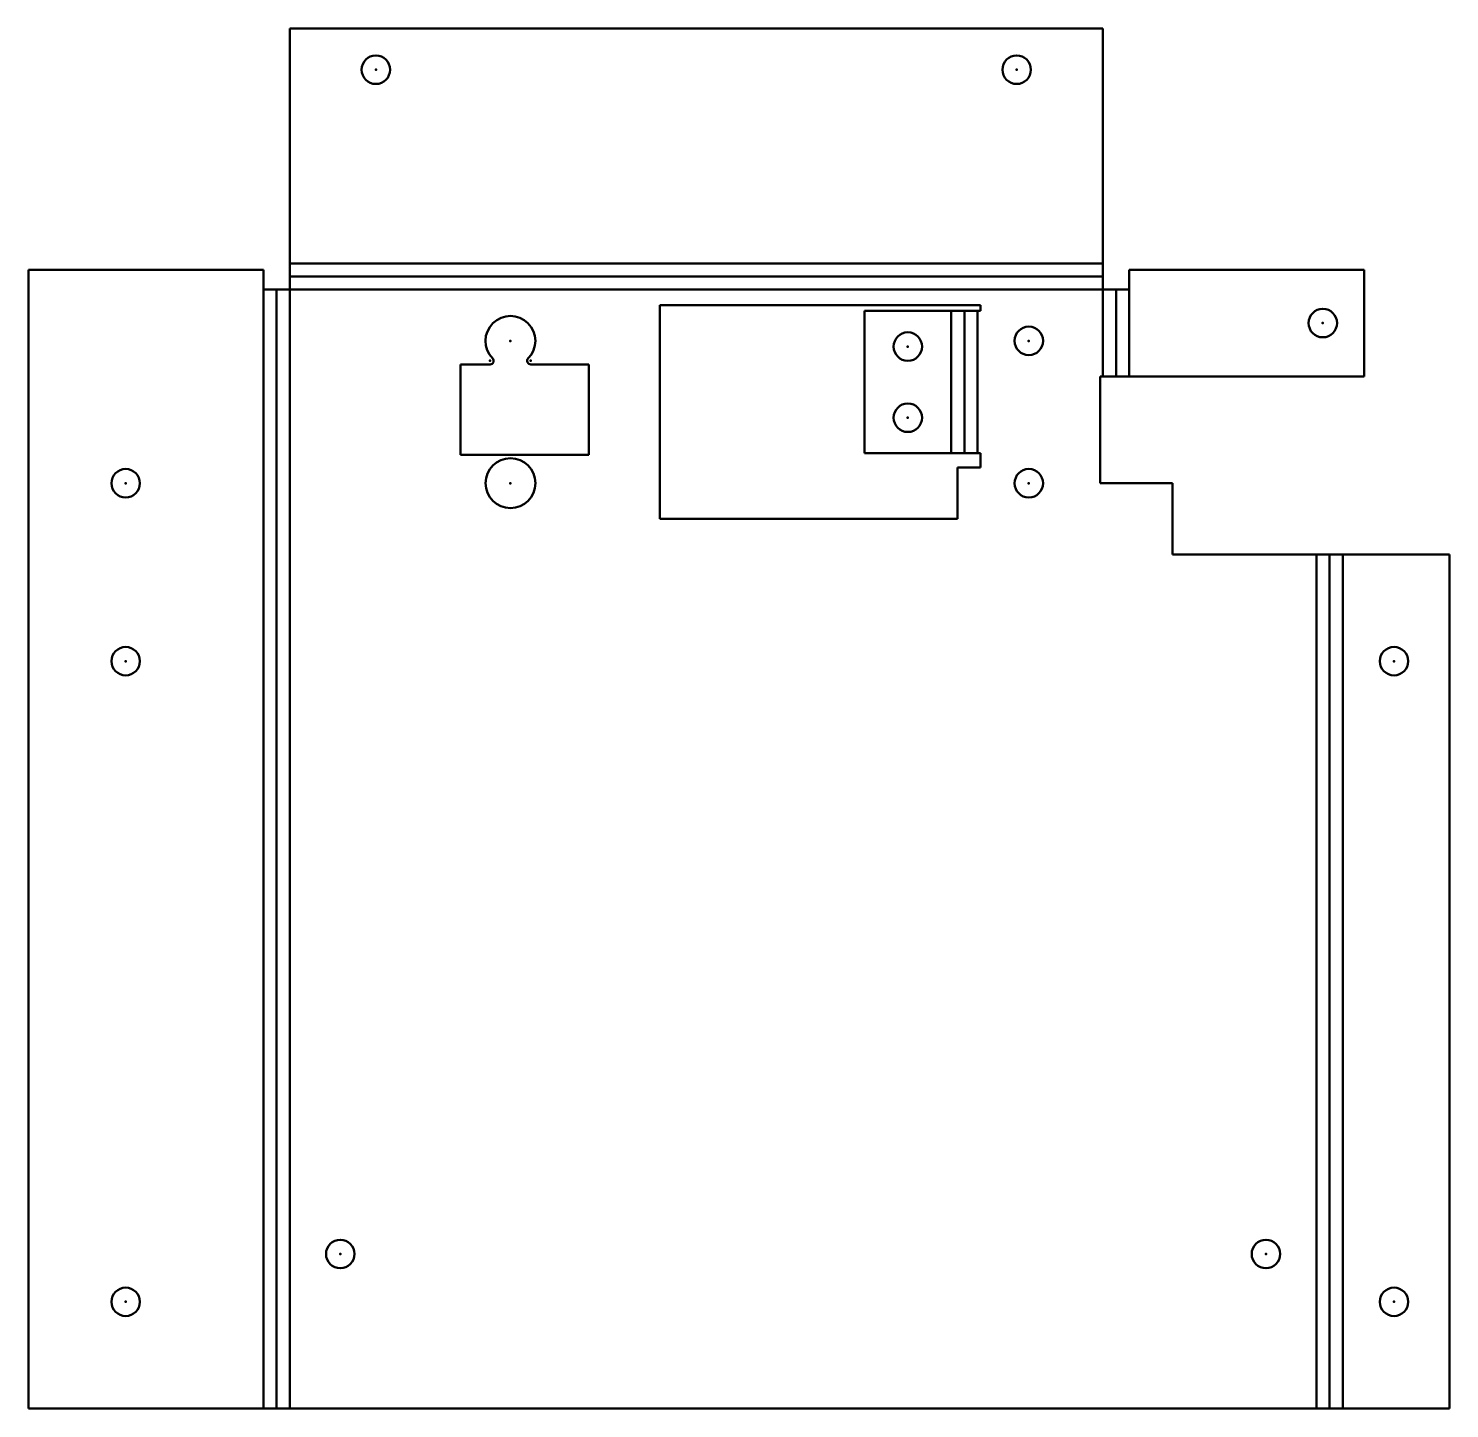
# Model space of a CAD drawing. Header units: millimetres. Extents: x -37 to 163, y 0 to 194.
import ezdxf

# ---------------------------------------------------------------- set-up
doc = ezdxf.new("R2010")
doc.units = ezdxf.units.MM
for name, color, linetype, lineweight in [('IV_ARC_CENTERS', 7, 'Continuous', 50), ('IV_BEND_DOWN', 7, 'Continuous', 50), ('IV_INTERIOR_PROFILES', 7, 'Continuous', 50), ('IV_OUTER_PROFILE', 7, 'Continuous', 50), ('IV_TANGENT', 7, 'Continuous', 50)]:
    doc.layers.add(name, color=color, linetype=linetype, lineweight=lineweight)

msp = doc.modelspace()

# ---------------------------------------------------------------- linework, layer by layer
at = {"layer": 'IV_ARC_CENTERS'}
for p in [(12.1, 188.09), (102.1, 188.09), (145.09, 152.5), (31, 150), (103.8, 150), (86.81, 149.2), (28.14, 147.2), (33.86, 147.2), (86.81, 139.2), (-23.04, 130), (31, 130), (103.8, 130), (-23.04, 105), (155.09, 105), (7.1, 21.72), (137.1, 21.72), (-23.04, 15), (155.09, 15)]:
    msp.add_point(p, dxfattribs=at)
at = {"layer": 'IV_BEND_DOWN'}
for p, q in [((114.2, 159.05), (0, 159.05)), ((-1.85, 0), (-1.85, 157.2)), ((116.05, 145), (116.05, 157.2)), ((94.75, 154.2), (94.75, 134.2)), ((146.05, 0), (146.05, 120))]:
    msp.add_line(p, q, dxfattribs=at)
at = {"layer": 'IV_INTERIOR_PROFILES'}
for p, q in [((52, 125), (52, 155)), ((52, 155), (97, 155)), ((80.71, 154.2), (97, 154.2)), ((80.71, 134.2), (80.71, 154.2)), ((97, 155), (97, 154.2)), ((24, 146.7), (28.14, 146.7)), ((24, 134), (24, 146.7)), ((33.86, 146.7), (42, 146.7)), ((42, 146.7), (42, 134)), ((42, 134), (24, 134)), ((80.71, 134.2), (97, 134.2)), ((97, 134.2), (97, 132.2)), ((93.8, 125), (93.8, 132.2)), ((93.8, 132.2), (97, 132.2)), ((93.8, 125), (52, 125))]:
    msp.add_line(p, q, dxfattribs=at)
for centre, radius in [((12.1, 188.09), 2), ((102.1, 188.09), 2), ((145.09, 152.5), 2), ((103.8, 150), 2), ((86.81, 149.2), 2), ((86.81, 139.2), 2), ((-23.04, 130), 2), ((31, 130), 3.5), ((103.8, 130), 2), ((-23.04, 105), 2), ((155.09, 105), 2), ((7.1, 21.72), 2), ((137.1, 21.72), 2), ((-23.04, 15), 2), ((155.09, 15), 2)]:
    msp.add_circle(centre, radius, dxfattribs=at)
for centre, radius, start, end in [((31, 150), 3.5, 315.573, 224.427), ((28.14, 147.2), 0.5, 270, 44.427), ((33.86, 147.2), 0.5, 135.573, 270)]:
    msp.add_arc(centre, radius, start, end, dxfattribs=at)
at = {"layer": 'IV_OUTER_PROFILE'}
for p, q in [((0, 157.2), (0, 193.89)), ((0, 193.89), (114.2, 193.89)), ((114.2, 193.89), (114.2, 157.2)), ((-36.69, 160), (-3.69, 160)), ((-36.69, 0), (-36.69, 160)), ((-3.69, 160), (-3.69, 157.2)), ((117.89, 160), (150.89, 160)), ((117.89, 160), (117.89, 157.2)), ((150.89, 145), (150.89, 160)), ((0, 157.2), (-3.69, 157.2)), ((117.89, 157.2), (114.2, 157.2)), ((113.8, 145), (150.89, 145)), ((113.8, 130), (113.8, 145)), ((124, 130), (113.8, 130)), ((124, 120), (124, 130)), ((162.89, 120), (124, 120)), ((162.89, 0), (162.89, 120)), ((-36.69, 0), (162.89, 0))]:
    msp.add_line(p, q, dxfattribs=at)
at = {"layer": 'IV_TANGENT'}
for p, q in [((0, 160.89), (114.2, 160.89)), ((-3.69, 157.2), (-3.69, 0)), ((114.2, 157.2), (0, 157.2)), ((0, 157.2), (0, 0)), ((114.2, 145), (114.2, 157.2)), ((117.89, 157.2), (117.89, 145)), ((92.91, 134.2), (92.91, 154.2)), ((96.6, 154.2), (96.6, 134.2)), ((144.2, 120), (144.2, 0)), ((147.89, 120), (147.89, 0))]:
    msp.add_line(p, q, dxfattribs=at)

doc.saveas('drawing.dxf')
